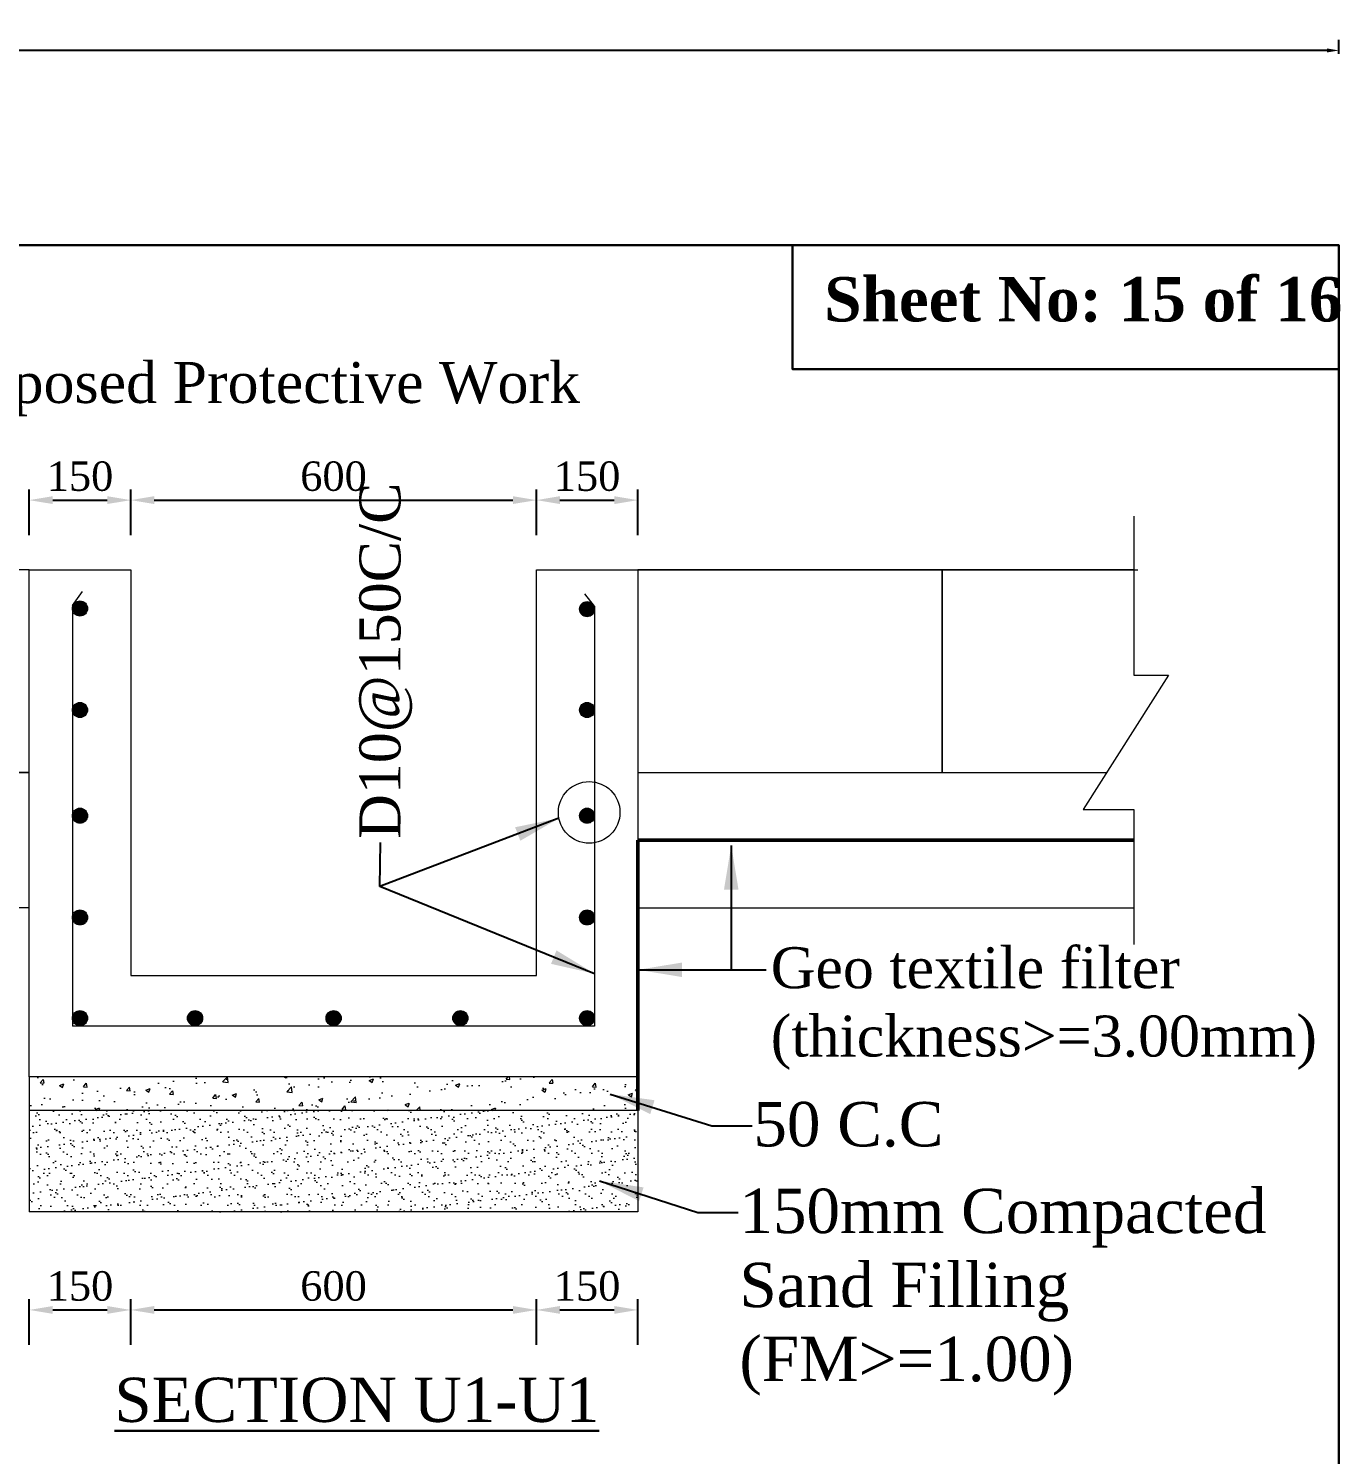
# Model space of a CAD drawing. Header units: metres. Extents: x -2434 to 11656, y -15288 to 8109.
# Drawn here: x 3021.34 to 3065.97, y -13491.37 to -13442.86 of the extents above; entities that cross this region are included whole.
import ezdxf

# ---------------------------------------------------------------- set-up
doc = ezdxf.new("R2010")
doc.units = ezdxf.units.M
doc.layers.add('Blocks', color=11, linetype='Continuous', lineweight=9)
doc.layers.add('LINE', color=7, linetype='Continuous')
doc.styles.get("Standard").update_dxf_attribs({"font": 'times.ttf'})
doc.dimstyles.get("Standard").update_dxf_attribs({"dimtxt": 0.5, "dimasz": 0.4075, "dimexe": 0.364, "dimexo": 0.219, "dimgap": 0.09, "dimtad": 0, "dimdec": 0, "dimlfac": 1000, "dimzin": 0, "dimdsep": 46, "dimtxsty": 'Standard', "dimcen": 0.09, "dimadec": 0, "dimazin": 0, "dimtfac": 1, "dimtdec": 0, "dimtofl": 0, "dimtmove": 0, "dimatfit": 3, "dimfxl": 1, "dimtolj": 1, "dimtzin": 0, "dimarcsym": 0})
pattern_1 = [(50, (3044.3854, -14117.7663), (1.4665866, -0.1283096), [0.1533525, -1.6868775]), (355, (3044.3854, -14117.7663), (-0.2837047, 1.538006), [0.122682, -1.349502]), (100.451, (3044.5076, -14117.777), (1.182887, 1.4096893), [0.1303295, -1.4336245]), (46.1842, (3044.3854, -14117.3574), (2.1821863, -0.3384407), [0.230029, -2.530316]), (96.6356, (3044.5672, -14117.3856), (1.911104, 1.991776), [0.195494, -2.150437]), (351.184, (3044.3854, -14117.3574), (1.911107, 1.991772), [0.184023, -2.024253]), (21, (3044.5899, -14117.4596), (1.2204998, -0.8232374), [0.1533525, -1.6868775]), (326, (3044.5899, -14117.4596), (0.4975063, 1.482713), [0.122682, -1.349502]), (71.4514, (3044.6916, -14117.5282), (1.7180028, 0.659479), [0.1303295, -1.4336245]), (37.5, (3044.3854, -14117.76634), (0.02486326, 0.68066806), [0, -1.3331444, 0, -1.369949, 0, -1.3546137]), (7.5, (3044.3854, -14117.76634), (0.5378983, 0.8064536), [0, -0.7810754, 0, -1.3024739, 0, -0.51628675]), (327.5, (3043.9294, -14117.76634), (1.0915043, -0.0461164), [0, -0.511175, 0, -1.594866, 0, -2.1162645]), (317.5, (3043.72495, -14117.7663), (1.1924399, 0.2046833), [0, -0.6645275, 0, -1.0591546, 0, -1.5028545])]
pattern_2 = [(37.5, (3044.3854, -14117.76634), (-0.01840036, 0.56282522), [0, -0.443992, 0, -0.49657, 0, -0.4746625]), (7.5, (3044.3854, -14117.76634), (0.5169518, 0.8243489), [0, -0.239522, 0, -0.400177, 0, -0.1533525]), (327.5, (3044.0261, -14117.76634), (0.90964123, 0.00165276), [0, -0.14605, 0, -0.52578, 0, -0.686435]), (317.5, (3044.0261, -14117.76634), (0.8780899, 0.2563687), [0, -0.073025, 0, -0.344678, 0, -0.394335])]

# ---------------------------------------------------------------- blocks, each defined once
blk = doc.blocks.new('*D538')
at = {"layer": 'Blocks', "color": 0, "lineweight": -2, "ltscale": 0.5}
for p, q in [((2874.157, -13443.728), (2874.157, -13443.244)), ((3065.915, -13443.728), (3065.915, -13443.244))]:
    blk.add_line(p, q, dxfattribs=at)
at = {"layer": 'Blocks', "color": 0, "linetype": 'ByBlock', "lineweight": -2, "ltscale": 0.5}
for p, q in [((2874.564, -13443.608), (2968.596, -13443.608)), ((3065.508, -13443.608), (2971.476, -13443.608))]:
    blk.add_line(p, q, dxfattribs=at)
at = {"layer": 'Blocks', "color": 0, "linetype": 'ByBlock', "lineweight": -3, "ltscale": 0.5}
for points in [[(2874.564, -13443.54), (2874.564, -13443.676), (2874.157, -13443.608)], [(3065.508, -13443.54), (3065.508, -13443.676), (3065.915, -13443.608)]]:
    blk.add_solid(points, dxfattribs=at)
at = {"layer": 'Defpoints', "color": 0, "linetype": 'ByBlock', "lineweight": -3, "ltscale": 0.5}
for p in [(3065.915, -13443.608), (2874.157, -13450.235), (3065.915, -13450.235)]:
    blk.add_point(p, dxfattribs=at)
at = {"layer": 'Blocks', "color": 0, "linetype": 'ByBlock', "lineweight": -2, "ltscale": 0.5, "insert": (2970.036, -13443.608), "char_height": 0.5, "attachment_point": 5}
blk.add_mtext('\\A1;191.76 m', dxfattribs=at)
blk = doc.blocks.new('*D539')
at = {"layer": 'Blocks', "color": 0, "lineweight": -2, "ltscale": 0.5}
for p, q in [((3021.366, -13460.098), (3021.366, -13458.542)), ((3022.166, -13458.906), (3024.016, -13458.906)), ((3024.816, -13460.098), (3024.816, -13458.542))]:
    blk.add_line(p, q, dxfattribs=at)
at = {"layer": 'Blocks', "color": 0, "lineweight": -3, "ltscale": 0.5}
for points in [[(3022.166, -13458.772), (3022.166, -13459.039), (3021.366, -13458.906)], [(3024.016, -13458.772), (3024.016, -13459.039), (3024.816, -13458.906)]]:
    blk.add_solid(points, dxfattribs=at)
at = {"layer": 'Defpoints', "color": 0, "lineweight": -3, "ltscale": 0.5}
for p in [(3024.816, -13458.906), (3021.366, -13460.317), (3024.816, -13460.317)]:
    blk.add_point(p, dxfattribs=at)
at = {"layer": 'Blocks', "color": 0, "lineweight": 30, "ltscale": 0.5, "insert": (3023.091, -13458.097), "char_height": 1, "attachment_point": 5}
blk.add_mtext('\\A1;150', dxfattribs=at)
blk = doc.blocks.new('*D540')
at = {"layer": 'Blocks', "color": 0, "lineweight": -2, "ltscale": 0.5}
for p, q in [((3038.616, -13460.098), (3038.616, -13458.542)), ((3039.416, -13458.906), (3041.266, -13458.906)), ((3042.066, -13460.098), (3042.066, -13458.542))]:
    blk.add_line(p, q, dxfattribs=at)
at = {"layer": 'Blocks', "color": 0, "lineweight": -3, "ltscale": 0.5}
for points in [[(3039.416, -13458.772), (3039.416, -13459.039), (3038.616, -13458.906)], [(3041.266, -13458.772), (3041.266, -13459.039), (3042.066, -13458.906)]]:
    blk.add_solid(points, dxfattribs=at)
at = {"layer": 'Defpoints', "color": 0, "lineweight": -3, "ltscale": 0.5}
for p in [(3042.066, -13458.906), (3038.616, -13460.317), (3042.066, -13460.317)]:
    blk.add_point(p, dxfattribs=at)
at = {"layer": 'Blocks', "color": 0, "lineweight": 30, "ltscale": 0.5, "insert": (3040.341, -13458.097), "char_height": 1, "attachment_point": 5}
blk.add_mtext('\\A1;150', dxfattribs=at)
blk = doc.blocks.new('*D541')
at = {"layer": 'Blocks', "color": 0, "lineweight": -2, "ltscale": 0.5}
for p, q in [((3024.816, -13460.098), (3024.816, -13458.542)), ((3025.616, -13458.906), (3037.816, -13458.906)), ((3038.616, -13460.098), (3038.616, -13458.542))]:
    blk.add_line(p, q, dxfattribs=at)
at = {"layer": 'Blocks', "color": 0, "lineweight": -3, "ltscale": 0.5}
for points in [[(3025.616, -13458.772), (3025.616, -13459.039), (3024.816, -13458.906)], [(3037.816, -13458.772), (3037.816, -13459.039), (3038.616, -13458.906)]]:
    blk.add_solid(points, dxfattribs=at)
at = {"layer": 'Defpoints', "color": 0, "lineweight": -3, "ltscale": 0.5}
for p in [(3038.616, -13458.906), (3024.816, -13460.317), (3038.616, -13460.317)]:
    blk.add_point(p, dxfattribs=at)
at = {"layer": 'Blocks', "color": 0, "lineweight": 30, "ltscale": 0.5, "insert": (3031.716, -13458.097), "char_height": 1, "attachment_point": 5}
blk.add_mtext('\\A1;600', dxfattribs=at)
blk = doc.blocks.new('*D544')
at = {"layer": 'Blocks', "color": 0, "lineweight": -2, "ltscale": 0.5}
for p, q in [((3021.366, -13487.646), (3021.366, -13486.09)), ((3024.816, -13487.646), (3024.816, -13486.09)), ((3022.166, -13486.454), (3024.016, -13486.454))]:
    blk.add_line(p, q, dxfattribs=at)
at = {"layer": 'Blocks', "color": 0, "lineweight": -3, "ltscale": 0.5}
for points in [[(3022.166, -13486.321), (3022.166, -13486.587), (3021.366, -13486.454)], [(3024.016, -13486.321), (3024.016, -13486.587), (3024.816, -13486.454)]]:
    blk.add_solid(points, dxfattribs=at)
at = {"layer": 'Defpoints', "color": 0, "lineweight": -3, "ltscale": 0.5}
for p in [(3024.816, -13486.454), (3021.366, -13487.865), (3024.816, -13487.865)]:
    blk.add_point(p, dxfattribs=at)
at = {"layer": 'Blocks', "color": 0, "lineweight": 30, "ltscale": 0.5, "insert": (3023.091, -13485.645), "char_height": 1, "attachment_point": 5}
blk.add_mtext('\\A1;150', dxfattribs=at)
blk = doc.blocks.new('*D545')
at = {"layer": 'Blocks', "color": 0, "lineweight": -2, "ltscale": 0.5}
for p, q in [((3038.616, -13487.646), (3038.616, -13486.09)), ((3042.066, -13487.646), (3042.066, -13486.09)), ((3039.416, -13486.454), (3041.266, -13486.454))]:
    blk.add_line(p, q, dxfattribs=at)
at = {"layer": 'Blocks', "color": 0, "lineweight": -3, "ltscale": 0.5}
for points in [[(3039.416, -13486.321), (3039.416, -13486.587), (3038.616, -13486.454)], [(3041.266, -13486.321), (3041.266, -13486.587), (3042.066, -13486.454)]]:
    blk.add_solid(points, dxfattribs=at)
at = {"layer": 'Defpoints', "color": 0, "lineweight": -3, "ltscale": 0.5}
for p in [(3042.066, -13486.454), (3038.616, -13487.865), (3042.066, -13487.865)]:
    blk.add_point(p, dxfattribs=at)
at = {"layer": 'Blocks', "color": 0, "lineweight": 30, "ltscale": 0.5, "insert": (3040.341, -13485.645), "char_height": 1, "attachment_point": 5}
blk.add_mtext('\\A1;150', dxfattribs=at)
blk = doc.blocks.new('*D546')
at = {"layer": 'Blocks', "color": 0, "lineweight": -2, "ltscale": 0.5}
for p, q in [((3024.816, -13487.646), (3024.816, -13486.09)), ((3038.616, -13487.646), (3038.616, -13486.09)), ((3025.616, -13486.454), (3037.816, -13486.454))]:
    blk.add_line(p, q, dxfattribs=at)
at = {"layer": 'Blocks', "color": 0, "lineweight": -3, "ltscale": 0.5}
for points in [[(3025.616, -13486.321), (3025.616, -13486.587), (3024.816, -13486.454)], [(3037.816, -13486.321), (3037.816, -13486.587), (3038.616, -13486.454)]]:
    blk.add_solid(points, dxfattribs=at)
at = {"layer": 'Defpoints', "color": 0, "lineweight": -3, "ltscale": 0.5}
for p in [(3038.616, -13486.454), (3024.816, -13487.865), (3038.616, -13487.865)]:
    blk.add_point(p, dxfattribs=at)
at = {"layer": 'Blocks', "color": 0, "lineweight": 30, "ltscale": 0.5, "insert": (3031.716, -13485.645), "char_height": 1, "attachment_point": 5}
blk.add_mtext('\\A1;600', dxfattribs=at)
blk = doc.blocks.new('*D587')
at = {"layer": 'Blocks', "color": 0, "lineweight": -2, "ltscale": 0.5}
for p, q in [((2874.157, -13443.728), (2874.157, -13443.244)), ((3065.915, -13443.728), (3065.915, -13443.244))]:
    blk.add_line(p, q, dxfattribs=at)
at = {"layer": 'Blocks', "color": 0, "linetype": 'ByBlock', "lineweight": -2, "ltscale": 0.5}
for p, q in [((2874.564, -13443.608), (2968.596, -13443.608)), ((3065.508, -13443.608), (2971.476, -13443.608))]:
    blk.add_line(p, q, dxfattribs=at)
at = {"layer": 'Blocks', "color": 0, "linetype": 'ByBlock', "lineweight": -3, "ltscale": 0.5}
for points in [[(2874.564, -13443.54), (2874.564, -13443.676), (2874.157, -13443.608)], [(3065.508, -13443.54), (3065.508, -13443.676), (3065.915, -13443.608)]]:
    blk.add_solid(points, dxfattribs=at)
at = {"layer": 'Defpoints', "color": 0, "linetype": 'ByBlock', "lineweight": -3, "ltscale": 0.5}
for p in [(3065.915, -13443.608), (2874.157, -13450.235), (3065.915, -13450.235)]:
    blk.add_point(p, dxfattribs=at)
at = {"layer": 'Blocks', "color": 0, "linetype": 'ByBlock', "lineweight": -2, "ltscale": 0.5, "insert": (2970.036, -13443.608), "char_height": 0.5, "attachment_point": 5}
blk.add_mtext('\\A1;191.76 m', dxfattribs=at)
blk = doc.blocks.new('*D588')
at = {"layer": 'Blocks', "color": 0, "lineweight": -2, "ltscale": 0.5}
for p, q in [((3021.366, -13460.098), (3021.366, -13458.542)), ((3022.166, -13458.906), (3024.016, -13458.906)), ((3024.816, -13460.098), (3024.816, -13458.542))]:
    blk.add_line(p, q, dxfattribs=at)
at = {"layer": 'Blocks', "color": 0, "lineweight": -3, "ltscale": 0.5}
for points in [[(3022.166, -13458.772), (3022.166, -13459.039), (3021.366, -13458.906)], [(3024.016, -13458.772), (3024.016, -13459.039), (3024.816, -13458.906)]]:
    blk.add_solid(points, dxfattribs=at)
at = {"layer": 'Defpoints', "color": 0, "lineweight": -3, "ltscale": 0.5}
for p in [(3024.816, -13458.906), (3021.366, -13460.317), (3024.816, -13460.317)]:
    blk.add_point(p, dxfattribs=at)
at = {"layer": 'Blocks', "color": 0, "lineweight": 30, "ltscale": 0.5, "insert": (3023.091, -13458.097), "char_height": 1, "attachment_point": 5}
blk.add_mtext('\\A1;150', dxfattribs=at)
blk = doc.blocks.new('*D589')
at = {"layer": 'Blocks', "color": 0, "lineweight": -2, "ltscale": 0.5}
for p, q in [((3038.616, -13460.098), (3038.616, -13458.542)), ((3039.416, -13458.906), (3041.266, -13458.906)), ((3042.066, -13460.098), (3042.066, -13458.542))]:
    blk.add_line(p, q, dxfattribs=at)
at = {"layer": 'Blocks', "color": 0, "lineweight": -3, "ltscale": 0.5}
for points in [[(3039.416, -13458.772), (3039.416, -13459.039), (3038.616, -13458.906)], [(3041.266, -13458.772), (3041.266, -13459.039), (3042.066, -13458.906)]]:
    blk.add_solid(points, dxfattribs=at)
at = {"layer": 'Defpoints', "color": 0, "lineweight": -3, "ltscale": 0.5}
for p in [(3042.066, -13458.906), (3038.616, -13460.317), (3042.066, -13460.317)]:
    blk.add_point(p, dxfattribs=at)
at = {"layer": 'Blocks', "color": 0, "lineweight": 30, "ltscale": 0.5, "insert": (3040.341, -13458.097), "char_height": 1, "attachment_point": 5}
blk.add_mtext('\\A1;150', dxfattribs=at)
blk = doc.blocks.new('*D590')
at = {"layer": 'Blocks', "color": 0, "lineweight": -2, "ltscale": 0.5}
for p, q in [((3024.816, -13460.098), (3024.816, -13458.542)), ((3025.616, -13458.906), (3037.816, -13458.906)), ((3038.616, -13460.098), (3038.616, -13458.542))]:
    blk.add_line(p, q, dxfattribs=at)
at = {"layer": 'Blocks', "color": 0, "lineweight": -3, "ltscale": 0.5}
for points in [[(3025.616, -13458.772), (3025.616, -13459.039), (3024.816, -13458.906)], [(3037.816, -13458.772), (3037.816, -13459.039), (3038.616, -13458.906)]]:
    blk.add_solid(points, dxfattribs=at)
at = {"layer": 'Defpoints', "color": 0, "lineweight": -3, "ltscale": 0.5}
for p in [(3038.616, -13458.906), (3024.816, -13460.317), (3038.616, -13460.317)]:
    blk.add_point(p, dxfattribs=at)
at = {"layer": 'Blocks', "color": 0, "lineweight": 30, "ltscale": 0.5, "insert": (3031.716, -13458.097), "char_height": 1, "attachment_point": 5}
blk.add_mtext('\\A1;600', dxfattribs=at)
blk = doc.blocks.new('*D593')
at = {"layer": 'Blocks', "color": 0, "lineweight": -2, "ltscale": 0.5}
for p, q in [((3021.366, -13487.646), (3021.366, -13486.09)), ((3024.816, -13487.646), (3024.816, -13486.09)), ((3022.166, -13486.454), (3024.016, -13486.454))]:
    blk.add_line(p, q, dxfattribs=at)
at = {"layer": 'Blocks', "color": 0, "lineweight": -3, "ltscale": 0.5}
for points in [[(3022.166, -13486.321), (3022.166, -13486.587), (3021.366, -13486.454)], [(3024.016, -13486.321), (3024.016, -13486.587), (3024.816, -13486.454)]]:
    blk.add_solid(points, dxfattribs=at)
at = {"layer": 'Defpoints', "color": 0, "lineweight": -3, "ltscale": 0.5}
for p in [(3024.816, -13486.454), (3021.366, -13487.865), (3024.816, -13487.865)]:
    blk.add_point(p, dxfattribs=at)
at = {"layer": 'Blocks', "color": 0, "lineweight": 30, "ltscale": 0.5, "insert": (3023.091, -13485.645), "char_height": 1, "attachment_point": 5}
blk.add_mtext('\\A1;150', dxfattribs=at)
blk = doc.blocks.new('*D594')
at = {"layer": 'Blocks', "color": 0, "lineweight": -2, "ltscale": 0.5}
for p, q in [((3038.616, -13487.646), (3038.616, -13486.09)), ((3042.066, -13487.646), (3042.066, -13486.09)), ((3039.416, -13486.454), (3041.266, -13486.454))]:
    blk.add_line(p, q, dxfattribs=at)
at = {"layer": 'Blocks', "color": 0, "lineweight": -3, "ltscale": 0.5}
for points in [[(3039.416, -13486.321), (3039.416, -13486.587), (3038.616, -13486.454)], [(3041.266, -13486.321), (3041.266, -13486.587), (3042.066, -13486.454)]]:
    blk.add_solid(points, dxfattribs=at)
at = {"layer": 'Defpoints', "color": 0, "lineweight": -3, "ltscale": 0.5}
for p in [(3042.066, -13486.454), (3038.616, -13487.865), (3042.066, -13487.865)]:
    blk.add_point(p, dxfattribs=at)
at = {"layer": 'Blocks', "color": 0, "lineweight": 30, "ltscale": 0.5, "insert": (3040.341, -13485.645), "char_height": 1, "attachment_point": 5}
blk.add_mtext('\\A1;150', dxfattribs=at)
blk = doc.blocks.new('*D595')
at = {"layer": 'Blocks', "color": 0, "lineweight": -2, "ltscale": 0.5}
for p, q in [((3024.816, -13487.646), (3024.816, -13486.09)), ((3038.616, -13487.646), (3038.616, -13486.09)), ((3025.616, -13486.454), (3037.816, -13486.454))]:
    blk.add_line(p, q, dxfattribs=at)
at = {"layer": 'Blocks', "color": 0, "lineweight": -3, "ltscale": 0.5}
for points in [[(3025.616, -13486.321), (3025.616, -13486.587), (3024.816, -13486.454)], [(3037.816, -13486.321), (3037.816, -13486.587), (3038.616, -13486.454)]]:
    blk.add_solid(points, dxfattribs=at)
at = {"layer": 'Defpoints', "color": 0, "lineweight": -3, "ltscale": 0.5}
for p in [(3038.616, -13486.454), (3024.816, -13487.865), (3038.616, -13487.865)]:
    blk.add_point(p, dxfattribs=at)
at = {"layer": 'Blocks', "color": 0, "lineweight": 30, "ltscale": 0.5, "insert": (3031.716, -13485.645), "char_height": 1, "attachment_point": 5}
blk.add_mtext('\\A1;600', dxfattribs=at)

msp = doc.modelspace()

# ---------------------------------------------------------------- hatches: boundary and pattern name
at = {"layer": 'Blocks', "lineweight": 13, "ltscale": 0.05}
for points in [[(3022.833827, -13462.592018, 1), (3023.348181, -13462.592018, 1)], [(3022.833827, -13462.592018, 1), (3023.348181, -13462.592018, 1)], [(3040.083827, -13462.613987, 1), (3040.598181, -13462.613987, 1)], [(3040.083827, -13462.613987, 1), (3040.598181, -13462.613987, 1)], [(3022.833827, -13466.045167, 1), (3023.348181, -13466.045167, 1)], [(3022.833827, -13466.045167, 1), (3023.348181, -13466.045167, 1)], [(3040.083827, -13466.045167, 1), (3040.598181, -13466.045167, 1)], [(3040.083827, -13466.045167, 1), (3040.598181, -13466.045167, 1)], [(3022.833827, -13469.6419, 1), (3023.348181, -13469.6419, 1)], [(3022.833827, -13469.6419, 1), (3023.348181, -13469.6419, 1)], [(3040.083827, -13469.6419, 1), (3040.598181, -13469.6419, 1)], [(3040.083827, -13469.6419, 1), (3040.598181, -13469.6419, 1)], [(3022.833827, -13473.101316, 1), (3023.348181, -13473.101316, 1)], [(3022.833827, -13473.101316, 1), (3023.348181, -13473.101316, 1)], [(3040.083827, -13473.101316, 1), (3040.598181, -13473.101316, 1)], [(3040.083827, -13473.101316, 1), (3040.598181, -13473.101316, 1)], [(3022.833827, -13476.528074, 1), (3023.348181, -13476.528074, 1)], [(3022.833827, -13476.528074, 1), (3023.348181, -13476.528074, 1)], [(3026.747297, -13476.528074, 1), (3027.261652, -13476.528074, 1)], [(3026.747297, -13476.528074, 1), (3027.261652, -13476.528074, 1)], [(3031.461825, -13476.528074, 1), (3031.97618, -13476.528074, 1)], [(3031.461825, -13476.528074, 1), (3031.97618, -13476.528074, 1)], [(3035.773003, -13476.528074, 1), (3036.287358, -13476.528074, 1)], [(3035.773003, -13476.528074, 1), (3036.287358, -13476.528074, 1)], [(3040.083827, -13476.528074, 1), (3040.598181, -13476.528074, 1)], [(3040.083827, -13476.528074, 1), (3040.598181, -13476.528074, 1)]]:
    msp.add_hatch(color=0, dxfattribs=at).paths.add_polyline_path(points)
at = {"layer": 'Blocks', "lineweight": 5, "ltscale": 0.05}
h = msp.add_hatch(dxfattribs=at)
h.set_pattern_fill('AR-CONC', color=0, scale=0.00805, style=0)
h.set_pattern_definition(pattern_1)
h.paths.add_polyline_path([(3021.366004, -13479.672064), (3042.066004, -13479.672064), (3042.066004, -13478.522064), (3021.366004, -13478.522064)])
h = msp.add_hatch(dxfattribs=at)
h.set_pattern_fill('AR-CONC', color=0, scale=0.00805, style=0)
h.set_pattern_definition(pattern_1)
h.paths.add_polyline_path([(3021.366004, -13479.672064), (3042.066004, -13479.672064), (3042.066004, -13478.522064), (3021.366004, -13478.522064)])
h = msp.add_hatch(dxfattribs=at)
h.set_pattern_fill('AR-SAND', color=0, scale=0.0115, style=0)
h.set_pattern_definition(pattern_2)
h.paths.add_polyline_path([(3021.366004, -13483.122064), (3042.066004, -13483.122064), (3042.066004, -13479.672064), (3021.366004, -13479.672064)])
h = msp.add_hatch(dxfattribs=at)
h.set_pattern_fill('AR-SAND', color=0, scale=0.0115, style=0)
h.set_pattern_definition(pattern_2)
h.paths.add_polyline_path([(3021.366004, -13483.122064), (3042.066004, -13483.122064), (3042.066004, -13479.672064), (3021.366004, -13479.672064)])

# ---------------------------------------------------------------- linework, layer by layer
at = {"color": 7, "linetype": 'ByBlock', "lineweight": 30}
msp.add_lwpolyline([(3065.915096, -13450.235024), (3047.325568, -13450.235024), (3047.325568, -13454.448122), (3065.915096, -13454.448122)], close=True, dxfattribs=at)
msp.add_lwpolyline([(3065.915096, -13450.235024), (3047.325568, -13450.235024), (3047.325568, -13454.448122), (3065.915096, -13454.448122)], close=True, dxfattribs=at)
at = {"layer": 'Blocks', "color": 0, "lineweight": 13, "ltscale": 0.05}
for p, q in [((3021.366004, -13461.272064), (3005.901795, -13461.272064)), ((3021.366004, -13461.272064), (3005.901795, -13461.272064)), ((3021.366004, -13478.522064), (3021.366004, -13461.272064)), ((3021.366004, -13461.272064), (3024.816004, -13461.272064)), ((3021.366004, -13478.522064), (3021.366004, -13461.272064)), ((3021.366004, -13461.272064), (3024.816004, -13461.272064)), ((3024.816004, -13461.272064), (3024.816004, -13475.072064)), ((3024.816004, -13461.272064), (3024.816004, -13475.072064)), ((3038.616004, -13475.072064), (3038.616004, -13461.272064)), ((3038.616004, -13461.272064), (3042.066004, -13461.272064)), ((3038.616004, -13475.072064), (3038.616004, -13461.272064)), ((3038.616004, -13461.272064), (3042.066004, -13461.272064)), ((3042.066004, -13461.272064), (3042.066004, -13478.522064)), ((3042.066004, -13461.272064), (3059.074701, -13461.272064)), ((3042.066004, -13461.272064), (3042.066004, -13478.522064)), ((3042.066004, -13461.272064), (3059.074701, -13461.272064)), ((3022.833827, -13462.486735), (3023.179277, -13462.019558)), ((3022.833827, -13462.486735), (3023.179277, -13462.019558)), ((3040.598181, -13462.51095), (3040.264473, -13462.094661)), ((3040.598181, -13462.51095), (3040.264473, -13462.094661)), ((3021.366004, -13468.172064), (3004.971924, -13468.172064)), ((3021.366004, -13468.172064), (3004.971924, -13468.172064)), ((3042.066004, -13468.172064), (3058.014946, -13468.172064)), ((3042.066004, -13468.172064), (3058.014946, -13468.172064)), ((3021.366004, -13472.772064), (3005.901795, -13472.772064)), ((3021.366004, -13472.772064), (3005.901795, -13472.772064)), ((3042.066004, -13472.772064), (3058.944817, -13472.772064)), ((3042.066004, -13472.772064), (3058.944817, -13472.772064)), ((3024.816004, -13475.072064), (3038.616004, -13475.072064)), ((3024.816004, -13475.072064), (3038.616004, -13475.072064)), ((3042.066004, -13478.522064), (3021.366004, -13478.522064)), ((3021.366004, -13478.522064), (3021.366004, -13479.672064)), ((3042.066004, -13478.522064), (3021.366004, -13478.522064)), ((3021.366004, -13478.522064), (3021.366004, -13479.672064)), ((3042.066004, -13478.522064), (3042.066004, -13479.672064)), ((3042.066004, -13478.522064), (3042.066004, -13479.672064)), ((3042.066004, -13479.672064), (3021.366004, -13479.672064)), ((3021.366004, -13479.672064), (3021.366004, -13483.122064)), ((3042.066004, -13479.672064), (3021.366004, -13479.672064)), ((3021.366004, -13479.672064), (3021.366004, -13483.122064)), ((3042.066004, -13479.672064), (3042.066004, -13483.122064)), ((3042.066004, -13479.672064), (3042.066004, -13483.122064)), ((3042.066004, -13483.122064), (3021.366004, -13483.122064)), ((3042.066004, -13483.122064), (3021.366004, -13483.122064))]:
    msp.add_line(p, q, dxfattribs=at)
at = {"layer": 'Blocks', "color": 0, "lineweight": 20, "ltscale": 0.05}
for p, q in [((3022.833827, -13462.486735), (3022.833827, -13476.797064)), ((3022.833827, -13462.486735), (3022.833827, -13476.797064)), ((3040.598181, -13462.51095), (3040.598181, -13476.797064)), ((3040.598181, -13462.51095), (3040.598181, -13476.797064)), ((3040.598181, -13476.797064), (3022.833827, -13476.797064)), ((3040.598181, -13476.797064), (3022.833827, -13476.797064))]:
    msp.add_line(p, q, dxfattribs=at)
at = {"layer": 'Blocks', "color": 0, "lineweight": 50, "ltscale": 0.05}
for q in [(3058.944817, -13470.472064), (3042.073286, -13479.670145), (3058.944817, -13470.472064), (3042.073286, -13479.670145)]:
    msp.add_line((3042.073286, -13470.472064), q, dxfattribs=at)
at = {"layer": 'Blocks', "color": 0, "lineweight": 13, "ltscale": 0.05}
for points in [[(3058.944817, -13459.455492), (3058.944817, -13464.864521), (3060.118228, -13464.864521), (3057.214336, -13469.431074), (3058.944817, -13469.431074), (3058.944817, -13474.02486)], [(3058.944817, -13459.455492), (3058.944817, -13464.864521), (3060.118228, -13464.864521), (3057.214336, -13469.431074), (3058.944817, -13469.431074), (3058.944817, -13474.02486)], [(3058.944817, -13461.272064), (3052.416004, -13461.272064), (3052.416004, -13468.172064), (3058.014946, -13468.172064)], [(3058.944817, -13461.272064), (3052.416004, -13461.272064), (3052.416004, -13468.172064), (3058.014946, -13468.172064)]]:
    msp.add_lwpolyline(points, dxfattribs=at)
for points in [[(3011.016004, -13468.172064), (3021.366004, -13468.172064), (3021.366004, -13461.272064), (3011.016004, -13461.272064)], [(3011.016004, -13468.172064), (3021.366004, -13468.172064), (3021.366004, -13461.272064), (3011.016004, -13461.272064)], [(3042.066004, -13468.172064), (3052.416004, -13468.172064), (3052.416004, -13461.272064), (3042.066004, -13461.272064)], [(3042.066004, -13468.172064), (3052.416004, -13468.172064), (3052.416004, -13461.272064), (3042.066004, -13461.272064)]]:
    msp.add_lwpolyline(points, close=True, dxfattribs=at)
for centre, radius in [((3023.091004, -13462.592018), 0.257177), ((3023.091004, -13462.592018), 0.257177), ((3040.341004, -13462.613987), 0.257177), ((3040.341004, -13462.613987), 0.257177), ((3023.091004, -13466.045167), 0.257177), ((3023.091004, -13466.045167), 0.257177), ((3040.341004, -13466.045167), 0.257177), ((3040.341004, -13466.045167), 0.257177), ((3040.411722, -13469.529878), 1.04801), ((3040.411722, -13469.529878), 1.04801), ((3023.091004, -13469.6419), 0.257177), ((3023.091004, -13469.6419), 0.257177), ((3040.341004, -13469.6419), 0.257177), ((3040.341004, -13469.6419), 0.257177), ((3023.091004, -13473.101316), 0.257177), ((3023.091004, -13473.101316), 0.257177), ((3040.341004, -13473.101316), 0.257177), ((3040.341004, -13473.101316), 0.257177), ((3023.091004, -13476.528074), 0.257177), ((3023.091004, -13476.528074), 0.257177), ((3027.004475, -13476.528074), 0.257177), ((3027.004475, -13476.528074), 0.257177), ((3031.719002, -13476.528074), 0.257177), ((3031.719002, -13476.528074), 0.257177), ((3036.03018, -13476.528074), 0.257177), ((3036.03018, -13476.528074), 0.257177), ((3040.341004, -13476.528074), 0.257177), ((3040.341004, -13476.528074), 0.257177)]:
    msp.add_circle(centre, radius, dxfattribs=at)
at = {"layer": 'LINE', "color": 1, "linetype": 'ByBlock', "lineweight": 30, "ltscale": 0.5}
msp.add_lwpolyline([(2874.15679, -13585.83554), (2874.15679, -13450.235024), (3065.915096, -13450.235024), (3065.915096, -13585.83554), (2874.15679, -13585.83554)], close=True, dxfattribs=at)
msp.add_lwpolyline([(2874.15679, -13585.83554), (2874.15679, -13450.235024), (3065.915096, -13450.235024), (3065.915096, -13585.83554), (2874.15679, -13585.83554)], close=True, dxfattribs=at)

# ---------------------------------------------------------------- texts
at = {"color": 7, "linetype": 'ByBlock', "lineweight": 30, "insert": (3048.408968, -13451.315182), "char_height": 1.51160635, "width": 80.81663148, "attachment_point": 1}
msp.add_mtext('{\\fTimes New Roman|b1|i0|c0|p18;Sheet No: 15 of 16}', dxfattribs=at)
at = {"color": 0, "linetype": 'ByBlock', "lineweight": 30, "ltscale": 0.5, "attachment_point": 1}
for s, insert, char_height, width in [('Proposed Protective Work', (3017.871883, -13454.206254), 1.39465363, 72.91423283), ('Proposed Protective Work', (3017.871883, -13454.206254), 1.39465363, 72.91423283), ('Geo textile filter\\P(thickness>=3.00mm) ', (3046.588909, -13474.114871), 1.39465363, 72.91423283), ('Geo textile filter\\P(thickness>=3.00mm) ', (3046.588909, -13474.114871), 1.39465363, 72.91423283), ('50 C.C', (3045.999529, -13479.378842), 1.5104099, 91.1268782), ('50 C.C', (3045.999529, -13479.378842), 1.5104099, 91.1268782), ('150mm Compacted\\PSand Filling\\P(FM>=1.00)', (3045.524289, -13482.330257), 1.51040988, 91.1268782), ('150mm Compacted\\PSand Filling\\P(FM>=1.00)', (3045.524289, -13482.330257), 1.51040988, 91.1268782), ('{\\LSECTION U1-U1}', (3024.261338, -13488.75748), 1.50622592, 66.12756405), ('{\\LSECTION U1-U1}', (3024.261338, -13488.75748), 1.50622592, 66.12756405)]:
    msp.add_mtext(s, dxfattribs=dict(at, insert=insert, char_height=char_height, width=width))
at = {"color": 0, "linetype": 'ByBlock', "lineweight": 30, "ltscale": 0.5, "insert": (3032.597098, -13470.429523), "char_height": 1.3946536, "width": 72.91423283, "attachment_point": 1, "rotation": 90}
msp.add_mtext('D10@150C/C', dxfattribs=at)
msp.add_mtext('D10@150C/C', dxfattribs=at)

# ---------------------------------------------------------------- dimensions: what is measured, and where the dimension line sits
at = {"layer": 'Blocks', "color": 0, "linetype": 'ByBlock', "lineweight": -2, "ltscale": 0.5}
for picture in ['*D538', '*D587']:
    dim = msp.add_linear_dim(base=(3065.915096, -13443.607674), p1=(2874.15679, -13450.235024), p2=(3065.915096, -13450.235024), dimstyle='Standard', override={"dimdec": 2, "dimlfac": 1, "dimpost": ' m', "dimtdec": 2, "dimfxl": 0.12, "dimfxlon": 1}, dxfattribs=at)
    dim.commit()
    dim.dimension.update_dxf_attribs({"geometry": picture, "text_midpoint": (2970.035943, -13443.607674)})
at = {"layer": 'Blocks', "color": 0, "lineweight": 30, "ltscale": 0.5}
for base, p1, p2, text, picture, middle in [((3024.816004, -13458.905791), (3021.366004, -13460.317117), (3024.816004, -13460.317117), '150', '*D539', (3023.091004, -13458.905791)), ((3024.816004, -13458.905791), (3021.366004, -13460.317117), (3024.816004, -13460.317117), '150', '*D588', (3023.091004, -13458.905791)), ((3038.616004, -13458.905791), (3024.816004, -13460.317117), (3038.616004, -13460.317117), '600', '*D541', (3031.716004, -13458.905791)), ((3038.616004, -13458.905791), (3024.816004, -13460.317117), (3038.616004, -13460.317117), '600', '*D590', (3031.716004, -13458.905791)), ((3042.066004, -13458.905791), (3038.616004, -13460.317117), (3042.066004, -13460.317117), '150', '*D540', (3040.341004, -13458.905791)), ((3042.066004, -13458.905791), (3038.616004, -13460.317117), (3042.066004, -13460.317117), '150', '*D589', (3040.341004, -13458.905791)), ((3024.816004, -13486.454144), (3021.366004, -13487.86547), (3024.816004, -13487.86547), '150', '*D544', (3023.091004, -13486.454144)), ((3024.816004, -13486.454144), (3021.366004, -13487.86547), (3024.816004, -13487.86547), '150', '*D593', (3023.091004, -13486.454144)), ((3038.616004, -13486.454144), (3024.816004, -13487.86547), (3038.616004, -13487.86547), '600', '*D546', (3031.716004, -13486.454144)), ((3038.616004, -13486.454144), (3024.816004, -13487.86547), (3038.616004, -13487.86547), '600', '*D595', (3031.716004, -13486.454144)), ((3042.066004, -13486.454144), (3038.616004, -13487.86547), (3042.066004, -13487.86547), '150', '*D545', (3040.341004, -13486.454144)), ((3042.066004, -13486.454144), (3038.616004, -13487.86547), (3042.066004, -13487.86547), '150', '*D594', (3040.341004, -13486.454144))]:
    dim = msp.add_linear_dim(base=base, p1=p1, p2=p2, text=text, dimstyle='Standard', override={"dimtxt": 1, "dimasz": 0.8, "dimgap": 0.3, "dimtad": 1, "dimdec": 2, "dimlfac": 1, "dimpost": ' m', "dimtdec": 2, "dimfxl": 0.12}, dxfattribs=at)
    dim.commit()
    dim.dimension.update_dxf_attribs({"geometry": picture, "text_midpoint": middle, "dimtype": 160})

# ---------------------------------------------------------------- leaders
for points in [[(3039.382755, -13469.728757), (3033.29062, -13472.052696), (3033.309329, -13470.557253)], [(3039.382755, -13469.728757), (3033.29062, -13472.052696), (3033.309329, -13470.557253)], [(3040.598181, -13475.016418), (3033.29062, -13472.052696), (3033.309329, -13470.557253)], [(3040.598181, -13475.016418), (3033.29062, -13472.052696), (3033.309329, -13470.557253)], [(3045.245572, -13470.652921), (3045.245572, -13474.883199), (3046.427901, -13474.883199)], [(3045.245572, -13470.652921), (3045.245572, -13474.883199), (3046.427901, -13474.883199)], [(3042.073286, -13474.883199), (3045.836736, -13474.883199), (3046.27211, -13474.883199)], [(3042.073286, -13474.883199), (3045.836736, -13474.883199), (3046.27211, -13474.883199)], [(3041.1312, -13479.11039), (3044.588839, -13480.186945), (3045.959305, -13480.186945)], [(3041.1312, -13479.11039), (3044.588839, -13480.186945), (3045.959305, -13480.186945)], [(3040.759296, -13482.061804), (3044.113599, -13483.13836), (3045.484066, -13483.13836)], [(3040.759296, -13482.061804), (3044.113599, -13483.13836), (3045.484066, -13483.13836)]]:
    msp.add_leader(points, dimstyle='Standard', override={"dimtxt": 1.5, "dimasz": 1.5, "dimdec": 2, "dimlfac": 1, "dimpost": ' m', "dimtdec": 2, "dimfxl": 0.12}, dxfattribs=at)

doc.saveas('drawing.dxf')
